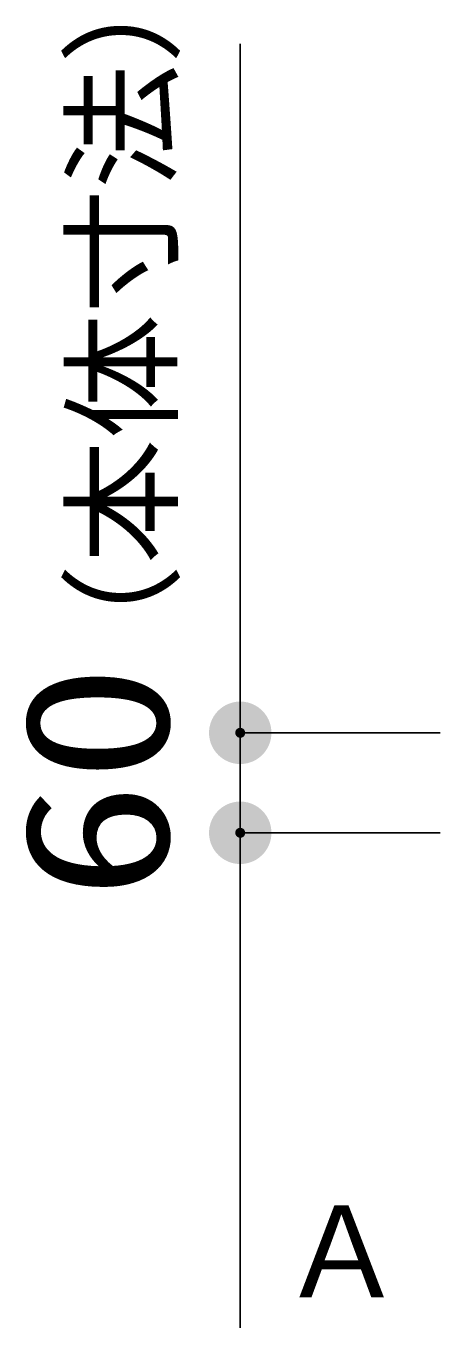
# Model space of a CAD drawing. Units: millimetres, scale not verified. Extents: x -8093 to 8093, y -5792 to 5792.
# Drawn here: x -6565 to -6317, y 1201 to 1977 of the extents above; entities that cross this region are included whole.
import ezdxf
from ezdxf.enums import TextEntityAlignment as Align

# ---------------------------------------------------------------- set-up
doc = ezdxf.new("R2010")
doc.units = ezdxf.units.MM
doc.header["$LTSCALE"] = 30
doc.layers.add('0-1_00クル-フ-0躯体', color=3, linetype='Continuous', lineweight=25)
doc.layers.add('0-4_00クル-フ-6寸法', color=132, linetype='Continuous', lineweight=25)
doc.styles.add('ＭＳ ゴシック', font='')
doc.styles.get('ＭＳ ゴシック').set_extended_font_data('MS Gothic')

msp = doc.modelspace()

# ---------------------------------------------------------------- linework, layer by layer
at = {"layer": '0-4_00クル-フ-6寸法', "color": 4}
for p, q in [((-6436.8, 1552.64), (-6436.8, 1966.17)), ((-6436.8, 1552.64), (-6436.8, 1492.64)), ((-6316.8, 1552.64), (-6436.8, 1552.64)), ((-6436.8, 1492.64), (-6436.8, 1552.64)), ((-6436.8, 592.64), (-6436.8, 1492.64)), ((-6316.8, 1492.64), (-6436.8, 1492.64)), ((-6436.8, 592.64), (-6436.8, 1492.64)), ((-6316.8, 1492.64), (-6436.8, 1492.64))]:
    msp.add_line(p, q, dxfattribs=at)
at = {"layer": '0-4_00クル-フ-6寸法'}
for points in [[(-6436.8, 1552.64), (-6449.63, 1566.31), (-6447.82, 1567.81)], [(-6436.8, 1552.64), (-6447.82, 1567.81), (-6445.83, 1569.08)], [(-6436.8, 1552.64), (-6445.83, 1569.08), (-6443.7, 1570.08)], [(-6436.8, 1552.64), (-6443.7, 1570.08), (-6441.46, 1570.81)], [(-6436.8, 1552.64), (-6441.46, 1570.81), (-6439.15, 1571.25)], [(-6436.8, 1552.64), (-6439.15, 1571.25), (-6436.8, 1571.39)], [(-6436.8, 1552.64), (-6436.8, 1571.39), (-6434.45, 1571.25)], [(-6436.8, 1552.64), (-6434.45, 1571.25), (-6432.13, 1570.81)], [(-6436.8, 1552.64), (-6432.13, 1570.81), (-6429.89, 1570.08)], [(-6436.8, 1552.64), (-6429.89, 1570.08), (-6427.76, 1569.08)], [(-6436.8, 1552.64), (-6427.76, 1569.08), (-6425.78, 1567.81)], [(-6436.8, 1552.64), (-6425.78, 1567.81), (-6423.96, 1566.31)], [(-6436.8, 1552.64), (-6454.63, 1558.44), (-6453.76, 1560.63)], [(-6436.8, 1552.64), (-6453.76, 1560.63), (-6452.63, 1562.69)], [(-6436.8, 1552.64), (-6452.63, 1562.69), (-6451.24, 1564.6)], [(-6436.8, 1552.64), (-6451.24, 1564.6), (-6449.63, 1566.31)], [(-6436.8, 1552.64), (-6423.96, 1566.31), (-6422.35, 1564.6)], [(-6436.8, 1552.64), (-6422.35, 1564.6), (-6420.97, 1562.69)], [(-6436.8, 1552.64), (-6420.97, 1562.69), (-6419.83, 1560.63)], [(-6436.8, 1552.64), (-6419.83, 1560.63), (-6418.96, 1558.44)], [(-6436.8, 1552.64), (-6455.51, 1553.82), (-6455.21, 1556.16)], [(-6436.8, 1552.64), (-6455.51, 1551.47), (-6455.51, 1553.82)], [(-6436.8, 1552.64), (-6455.21, 1549.13), (-6455.51, 1551.47)], [(-6436.8, 1552.64), (-6455.21, 1556.16), (-6454.63, 1558.44)], [(-6436.8, 1552.64), (-6454.63, 1546.85), (-6455.21, 1549.13)], [(-6436.8, 1552.64), (-6453.76, 1544.66), (-6454.63, 1546.85)], [(-6436.8, 1552.64), (-6452.63, 1542.6), (-6453.76, 1544.66)], [(-6436.8, 1552.64), (-6451.24, 1540.69), (-6452.63, 1542.6)], [(-6436.8, 1552.64), (-6449.63, 1538.98), (-6451.24, 1540.69)], [(-6436.8, 1552.64), (-6447.82, 1537.48), (-6449.63, 1538.98)], [(-6436.8, 1552.64), (-6445.83, 1536.21), (-6447.82, 1537.48)], [(-6436.8, 1552.64), (-6443.7, 1535.21), (-6445.83, 1536.21)], [(-6436.8, 1552.64), (-6441.46, 1534.48), (-6443.7, 1535.21)], [(-6436.8, 1552.64), (-6439.15, 1534.04), (-6441.46, 1534.48)], [(-6439.33, 1554.25), (-6439.8, 1552.64), (-6439.51, 1553.92)], [(-6439.33, 1554.25), (-6436.8, 1552.64), (-6439.8, 1552.64)], [(-6439.51, 1553.92), (-6439.8, 1552.64), (-6439.79, 1552.83)], [(-6436.8, 1552.64), (-6439.77, 1552.27), (-6439.8, 1552.64)], [(-6439.51, 1553.92), (-6439.79, 1552.83), (-6439.65, 1553.57)], [(-6439.65, 1553.57), (-6439.79, 1552.83), (-6439.74, 1553.21)], [(-6436.8, 1552.64), (-6439.7, 1551.9), (-6439.77, 1552.27)], [(-6436.8, 1552.64), (-6439.59, 1551.54), (-6439.7, 1551.9)], [(-6436.8, 1552.64), (-6439.43, 1551.2), (-6439.59, 1551.54)], [(-6436.8, 1552.64), (-6439.22, 1550.88), (-6439.43, 1551.2)], [(-6439.11, 1554.56), (-6436.8, 1552.64), (-6439.33, 1554.25)], [(-6436.8, 1552.64), (-6438.98, 1550.59), (-6439.22, 1550.88)], [(-6436.8, 1552.64), (-6436.8, 1533.89), (-6439.15, 1534.04)], [(-6438.85, 1554.83), (-6436.8, 1552.64), (-6439.11, 1554.56)], [(-6436.8, 1552.64), (-6438.71, 1550.33), (-6438.98, 1550.59)], [(-6438.56, 1555.07), (-6436.8, 1552.64), (-6438.85, 1554.83)], [(-6436.8, 1552.64), (-6438.4, 1550.11), (-6438.71, 1550.33)], [(-6438.24, 1555.27), (-6436.8, 1552.64), (-6438.56, 1555.07)], [(-6436.8, 1552.64), (-6438.07, 1549.93), (-6438.4, 1550.11)], [(-6437.9, 1555.43), (-6436.8, 1552.64), (-6438.24, 1555.27)], [(-6436.8, 1552.64), (-6437.72, 1549.79), (-6438.07, 1549.93)], [(-6437.54, 1555.55), (-6436.8, 1552.64), (-6437.9, 1555.43)], [(-6436.8, 1552.64), (-6437.36, 1549.7), (-6437.72, 1549.79)], [(-6437.17, 1555.62), (-6436.8, 1552.64), (-6437.54, 1555.55)], [(-6436.8, 1549.64), (-6437.36, 1549.7), (-6436.8, 1552.64)], [(-6436.8, 1555.64), (-6436.8, 1552.64), (-6437.17, 1555.62)], [(-6436.8, 1552.64), (-6418.96, 1558.44), (-6418.38, 1556.16)], [(-6436.8, 1552.64), (-6418.38, 1556.16), (-6418.08, 1553.82)], [(-6436.61, 1555.64), (-6436.8, 1552.64), (-6436.8, 1555.64)], [(-6436.23, 1555.59), (-6436.8, 1552.64), (-6436.61, 1555.64)], [(-6435.87, 1555.5), (-6436.8, 1552.64), (-6436.23, 1555.59)], [(-6435.87, 1555.5), (-6433.8, 1552.64), (-6436.8, 1552.64)], [(-6436.8, 1552.64), (-6418.08, 1553.82), (-6418.08, 1551.47)], [(-6433.8, 1552.64), (-6436.8, 1549.64), (-6436.8, 1552.64)], [(-6433.8, 1552.64), (-6436.42, 1549.67), (-6436.8, 1549.64)], [(-6436.8, 1552.64), (-6434.45, 1534.04), (-6436.8, 1533.89)], [(-6436.8, 1552.64), (-6432.13, 1534.48), (-6434.45, 1534.04)], [(-6436.8, 1552.64), (-6429.89, 1535.21), (-6432.13, 1534.48)], [(-6436.8, 1552.64), (-6427.76, 1536.21), (-6429.89, 1535.21)], [(-6436.8, 1552.64), (-6425.78, 1537.48), (-6427.76, 1536.21)], [(-6436.8, 1552.64), (-6423.96, 1538.98), (-6425.78, 1537.48)], [(-6436.8, 1552.64), (-6422.35, 1540.69), (-6423.96, 1538.98)], [(-6436.8, 1552.64), (-6420.97, 1542.6), (-6422.35, 1540.69)], [(-6436.8, 1552.64), (-6419.83, 1544.66), (-6420.97, 1542.6)], [(-6436.8, 1552.64), (-6418.96, 1546.85), (-6419.83, 1544.66)], [(-6436.8, 1552.64), (-6418.38, 1549.13), (-6418.96, 1546.85)], [(-6436.8, 1552.64), (-6418.08, 1551.47), (-6418.38, 1549.13)], [(-6433.8, 1552.64), (-6436.05, 1549.74), (-6436.42, 1549.67)], [(-6433.8, 1552.64), (-6435.69, 1549.86), (-6436.05, 1549.74)], [(-6435.52, 1555.36), (-6433.8, 1552.64), (-6435.87, 1555.5)], [(-6433.8, 1552.64), (-6435.35, 1550.02), (-6435.69, 1549.86)], [(-6435.19, 1555.18), (-6433.8, 1552.64), (-6435.52, 1555.36)], [(-6433.8, 1552.64), (-6435.03, 1550.22), (-6435.35, 1550.02)], [(-6434.88, 1554.96), (-6433.8, 1552.64), (-6435.19, 1555.18)], [(-6433.8, 1552.64), (-6434.74, 1550.46), (-6435.03, 1550.22)], [(-6434.61, 1554.7), (-6433.8, 1552.64), (-6434.88, 1554.96)], [(-6433.8, 1552.64), (-6434.49, 1550.73), (-6434.74, 1550.46)], [(-6434.37, 1554.41), (-6433.8, 1552.64), (-6434.61, 1554.7)], [(-6433.8, 1552.64), (-6434.26, 1551.04), (-6434.49, 1550.73)], [(-6434.17, 1554.09), (-6433.8, 1552.64), (-6434.37, 1554.41)], [(-6433.8, 1552.64), (-6434.08, 1551.37), (-6434.26, 1551.04)], [(-6434.01, 1553.75), (-6433.8, 1552.64), (-6434.17, 1554.09)], [(-6433.8, 1552.46), (-6434.08, 1551.37), (-6433.8, 1552.64)], [(-6433.8, 1552.46), (-6433.94, 1551.72), (-6434.08, 1551.37)], [(-6433.89, 1553.39), (-6433.8, 1552.64), (-6434.01, 1553.75)], [(-6433.85, 1552.08), (-6433.94, 1551.72), (-6433.8, 1552.46)], [(-6433.82, 1553.02), (-6433.8, 1552.64), (-6433.89, 1553.39)], [(-6436.8, 1549.64), (-6436.99, 1549.65), (-6437.36, 1549.7)], [(-6436.8, 1492.64), (-6451.24, 1504.6), (-6449.63, 1506.31)], [(-6436.8, 1492.64), (-6451.24, 1504.6), (-6449.63, 1506.31)], [(-6436.8, 1492.64), (-6449.63, 1506.31), (-6447.82, 1507.81)], [(-6436.8, 1492.64), (-6449.63, 1506.31), (-6447.82, 1507.81)], [(-6436.8, 1492.64), (-6447.82, 1507.81), (-6445.83, 1509.08)], [(-6436.8, 1492.64), (-6447.82, 1507.81), (-6445.83, 1509.08)], [(-6436.8, 1492.64), (-6445.83, 1509.08), (-6443.7, 1510.08)], [(-6436.8, 1492.64), (-6445.83, 1509.08), (-6443.7, 1510.08)], [(-6436.8, 1492.64), (-6443.7, 1510.08), (-6441.46, 1510.81)], [(-6436.8, 1492.64), (-6443.7, 1510.08), (-6441.46, 1510.81)], [(-6436.8, 1492.64), (-6441.46, 1510.81), (-6439.15, 1511.25)], [(-6436.8, 1492.64), (-6441.46, 1510.81), (-6439.15, 1511.25)], [(-6436.8, 1492.64), (-6439.15, 1511.25), (-6436.8, 1511.39)], [(-6436.8, 1492.64), (-6439.15, 1511.25), (-6436.8, 1511.39)], [(-6436.8, 1492.64), (-6436.8, 1511.39), (-6434.45, 1511.25)], [(-6436.8, 1492.64), (-6436.8, 1511.39), (-6434.45, 1511.25)], [(-6436.8, 1492.64), (-6434.45, 1511.25), (-6432.13, 1510.81)], [(-6436.8, 1492.64), (-6434.45, 1511.25), (-6432.13, 1510.81)], [(-6436.8, 1492.64), (-6432.13, 1510.81), (-6429.89, 1510.08)], [(-6436.8, 1492.64), (-6432.13, 1510.81), (-6429.89, 1510.08)], [(-6436.8, 1492.64), (-6429.89, 1510.08), (-6427.76, 1509.08)], [(-6436.8, 1492.64), (-6429.89, 1510.08), (-6427.76, 1509.08)], [(-6436.8, 1492.64), (-6427.76, 1509.08), (-6425.78, 1507.81)], [(-6436.8, 1492.64), (-6427.76, 1509.08), (-6425.78, 1507.81)], [(-6436.8, 1492.64), (-6425.78, 1507.81), (-6423.96, 1506.31)], [(-6436.8, 1492.64), (-6425.78, 1507.81), (-6423.96, 1506.31)], [(-6436.8, 1492.64), (-6423.96, 1506.31), (-6422.35, 1504.6)], [(-6436.8, 1492.64), (-6423.96, 1506.31), (-6422.35, 1504.6)], [(-6436.8, 1492.64), (-6455.21, 1496.16), (-6454.63, 1498.44)], [(-6436.8, 1492.64), (-6455.21, 1496.16), (-6454.63, 1498.44)], [(-6436.8, 1492.64), (-6454.63, 1498.44), (-6453.76, 1500.63)], [(-6436.8, 1492.64), (-6454.63, 1498.44), (-6453.76, 1500.63)], [(-6436.8, 1492.64), (-6453.76, 1500.63), (-6452.63, 1502.69)], [(-6436.8, 1492.64), (-6453.76, 1500.63), (-6452.63, 1502.69)], [(-6436.8, 1492.64), (-6452.63, 1502.69), (-6451.24, 1504.6)], [(-6436.8, 1492.64), (-6452.63, 1502.69), (-6451.24, 1504.6)], [(-6436.8, 1492.64), (-6422.35, 1504.6), (-6420.97, 1502.69)], [(-6436.8, 1492.64), (-6422.35, 1504.6), (-6420.97, 1502.69)], [(-6436.8, 1492.64), (-6420.97, 1502.69), (-6419.83, 1500.63)], [(-6436.8, 1492.64), (-6420.97, 1502.69), (-6419.83, 1500.63)], [(-6436.8, 1492.64), (-6419.83, 1500.63), (-6418.96, 1498.44)], [(-6436.8, 1492.64), (-6419.83, 1500.63), (-6418.96, 1498.44)], [(-6436.8, 1492.64), (-6418.96, 1498.44), (-6418.38, 1496.16)], [(-6436.8, 1492.64), (-6418.96, 1498.44), (-6418.38, 1496.16)], [(-6436.8, 1492.64), (-6455.51, 1493.82), (-6455.21, 1496.16)], [(-6436.8, 1492.64), (-6455.51, 1493.82), (-6455.21, 1496.16)], [(-6436.8, 1492.64), (-6455.51, 1491.47), (-6455.51, 1493.82)], [(-6436.8, 1492.64), (-6455.51, 1491.47), (-6455.51, 1493.82)], [(-6436.8, 1492.64), (-6455.21, 1489.13), (-6455.51, 1491.47)], [(-6436.8, 1492.64), (-6455.21, 1489.13), (-6455.51, 1491.47)], [(-6436.8, 1492.64), (-6454.63, 1486.85), (-6455.21, 1489.13)], [(-6436.8, 1492.64), (-6454.63, 1486.85), (-6455.21, 1489.13)], [(-6436.8, 1492.64), (-6453.76, 1484.66), (-6454.63, 1486.85)], [(-6436.8, 1492.64), (-6453.76, 1484.66), (-6454.63, 1486.85)], [(-6436.8, 1492.64), (-6452.63, 1482.6), (-6453.76, 1484.66)], [(-6436.8, 1492.64), (-6452.63, 1482.6), (-6453.76, 1484.66)], [(-6436.8, 1492.64), (-6451.24, 1480.69), (-6452.63, 1482.6)], [(-6436.8, 1492.64), (-6451.24, 1480.69), (-6452.63, 1482.6)], [(-6436.8, 1492.64), (-6449.63, 1478.98), (-6451.24, 1480.69)], [(-6436.8, 1492.64), (-6449.63, 1478.98), (-6451.24, 1480.69)], [(-6436.8, 1492.64), (-6447.82, 1477.48), (-6449.63, 1478.98)], [(-6436.8, 1492.64), (-6447.82, 1477.48), (-6449.63, 1478.98)], [(-6436.8, 1492.64), (-6445.83, 1476.21), (-6447.82, 1477.48)], [(-6436.8, 1492.64), (-6445.83, 1476.21), (-6447.82, 1477.48)], [(-6436.8, 1492.64), (-6443.7, 1475.21), (-6445.83, 1476.21)], [(-6436.8, 1492.64), (-6443.7, 1475.21), (-6445.83, 1476.21)], [(-6436.8, 1492.64), (-6441.46, 1474.48), (-6443.7, 1475.21)], [(-6436.8, 1492.64), (-6441.46, 1474.48), (-6443.7, 1475.21)], [(-6436.8, 1492.64), (-6439.15, 1474.04), (-6441.46, 1474.48)], [(-6436.8, 1492.64), (-6439.15, 1474.04), (-6441.46, 1474.48)], [(-6439.33, 1494.25), (-6439.8, 1492.64), (-6439.51, 1493.92)], [(-6439.33, 1494.25), (-6436.8, 1492.64), (-6439.8, 1492.64)], [(-6439.33, 1494.25), (-6439.8, 1492.64), (-6439.51, 1493.92)], [(-6439.33, 1494.25), (-6436.8, 1492.64), (-6439.8, 1492.64)], [(-6439.51, 1493.92), (-6439.8, 1492.64), (-6439.79, 1492.83)], [(-6439.51, 1493.92), (-6439.8, 1492.64), (-6439.79, 1492.83)], [(-6436.8, 1492.64), (-6439.77, 1492.27), (-6439.8, 1492.64)], [(-6436.8, 1492.64), (-6439.77, 1492.27), (-6439.8, 1492.64)], [(-6439.51, 1493.92), (-6439.79, 1492.83), (-6439.65, 1493.57)], [(-6439.51, 1493.92), (-6439.79, 1492.83), (-6439.65, 1493.57)], [(-6439.65, 1493.57), (-6439.79, 1492.83), (-6439.74, 1493.21)], [(-6439.65, 1493.57), (-6439.79, 1492.83), (-6439.74, 1493.21)], [(-6436.8, 1492.64), (-6439.7, 1491.9), (-6439.77, 1492.27)], [(-6436.8, 1492.64), (-6439.7, 1491.9), (-6439.77, 1492.27)], [(-6436.8, 1492.64), (-6439.59, 1491.54), (-6439.7, 1491.9)], [(-6436.8, 1492.64), (-6439.59, 1491.54), (-6439.7, 1491.9)], [(-6436.8, 1492.64), (-6439.43, 1491.2), (-6439.59, 1491.54)], [(-6436.8, 1492.64), (-6439.43, 1491.2), (-6439.59, 1491.54)], [(-6436.8, 1492.64), (-6439.22, 1490.88), (-6439.43, 1491.2)], [(-6436.8, 1492.64), (-6439.22, 1490.88), (-6439.43, 1491.2)], [(-6439.11, 1494.56), (-6436.8, 1492.64), (-6439.33, 1494.25)], [(-6439.11, 1494.56), (-6436.8, 1492.64), (-6439.33, 1494.25)], [(-6436.8, 1492.64), (-6438.98, 1490.59), (-6439.22, 1490.88)], [(-6436.8, 1492.64), (-6438.98, 1490.59), (-6439.22, 1490.88)], [(-6436.8, 1492.64), (-6436.8, 1473.89), (-6439.15, 1474.04)], [(-6436.8, 1492.64), (-6436.8, 1473.89), (-6439.15, 1474.04)], [(-6438.85, 1494.83), (-6436.8, 1492.64), (-6439.11, 1494.56)], [(-6438.85, 1494.83), (-6436.8, 1492.64), (-6439.11, 1494.56)], [(-6436.8, 1492.64), (-6438.71, 1490.33), (-6438.98, 1490.59)], [(-6436.8, 1492.64), (-6438.71, 1490.33), (-6438.98, 1490.59)], [(-6438.56, 1495.07), (-6436.8, 1492.64), (-6438.85, 1494.83)], [(-6438.56, 1495.07), (-6436.8, 1492.64), (-6438.85, 1494.83)], [(-6436.8, 1492.64), (-6438.4, 1490.11), (-6438.71, 1490.33)], [(-6436.8, 1492.64), (-6438.4, 1490.11), (-6438.71, 1490.33)], [(-6438.24, 1495.27), (-6436.8, 1492.64), (-6438.56, 1495.07)], [(-6438.24, 1495.27), (-6436.8, 1492.64), (-6438.56, 1495.07)], [(-6436.8, 1492.64), (-6438.07, 1489.93), (-6438.4, 1490.11)], [(-6436.8, 1492.64), (-6438.07, 1489.93), (-6438.4, 1490.11)], [(-6437.9, 1495.43), (-6436.8, 1492.64), (-6438.24, 1495.27)], [(-6437.9, 1495.43), (-6436.8, 1492.64), (-6438.24, 1495.27)], [(-6436.8, 1492.64), (-6437.72, 1489.79), (-6438.07, 1489.93)], [(-6436.8, 1492.64), (-6437.72, 1489.79), (-6438.07, 1489.93)], [(-6437.54, 1495.55), (-6436.8, 1492.64), (-6437.9, 1495.43)], [(-6437.54, 1495.55), (-6436.8, 1492.64), (-6437.9, 1495.43)], [(-6436.8, 1492.64), (-6437.36, 1489.7), (-6437.72, 1489.79)], [(-6436.8, 1492.64), (-6437.36, 1489.7), (-6437.72, 1489.79)], [(-6437.17, 1495.62), (-6436.8, 1492.64), (-6437.54, 1495.55)], [(-6437.17, 1495.62), (-6436.8, 1492.64), (-6437.54, 1495.55)], [(-6436.8, 1489.64), (-6437.36, 1489.7), (-6436.8, 1492.64)], [(-6436.8, 1489.64), (-6437.36, 1489.7), (-6436.8, 1492.64)], [(-6436.8, 1495.64), (-6436.8, 1492.64), (-6437.17, 1495.62)], [(-6436.8, 1495.64), (-6436.8, 1492.64), (-6437.17, 1495.62)], [(-6436.8, 1492.64), (-6418.38, 1496.16), (-6418.08, 1493.82)], [(-6436.8, 1492.64), (-6418.38, 1496.16), (-6418.08, 1493.82)], [(-6436.61, 1495.64), (-6436.8, 1492.64), (-6436.8, 1495.64)], [(-6436.23, 1495.59), (-6436.8, 1492.64), (-6436.61, 1495.64)], [(-6436.61, 1495.64), (-6436.8, 1492.64), (-6436.8, 1495.64)], [(-6436.23, 1495.59), (-6436.8, 1492.64), (-6436.61, 1495.64)], [(-6435.87, 1495.5), (-6436.8, 1492.64), (-6436.23, 1495.59)], [(-6435.87, 1495.5), (-6436.8, 1492.64), (-6436.23, 1495.59)], [(-6435.87, 1495.5), (-6433.8, 1492.64), (-6436.8, 1492.64)], [(-6435.87, 1495.5), (-6433.8, 1492.64), (-6436.8, 1492.64)], [(-6436.8, 1492.64), (-6418.08, 1493.82), (-6418.08, 1491.47)], [(-6436.8, 1492.64), (-6418.08, 1493.82), (-6418.08, 1491.47)], [(-6433.8, 1492.64), (-6436.8, 1489.64), (-6436.8, 1492.64)], [(-6433.8, 1492.64), (-6436.42, 1489.67), (-6436.8, 1489.64)], [(-6433.8, 1492.64), (-6436.8, 1489.64), (-6436.8, 1492.64)], [(-6433.8, 1492.64), (-6436.42, 1489.67), (-6436.8, 1489.64)], [(-6436.8, 1492.64), (-6434.45, 1474.04), (-6436.8, 1473.89)], [(-6436.8, 1492.64), (-6432.13, 1474.48), (-6434.45, 1474.04)], [(-6436.8, 1492.64), (-6429.89, 1475.21), (-6432.13, 1474.48)], [(-6436.8, 1492.64), (-6427.76, 1476.21), (-6429.89, 1475.21)], [(-6436.8, 1492.64), (-6425.78, 1477.48), (-6427.76, 1476.21)], [(-6436.8, 1492.64), (-6423.96, 1478.98), (-6425.78, 1477.48)], [(-6436.8, 1492.64), (-6422.35, 1480.69), (-6423.96, 1478.98)], [(-6436.8, 1492.64), (-6420.97, 1482.6), (-6422.35, 1480.69)], [(-6436.8, 1492.64), (-6419.83, 1484.66), (-6420.97, 1482.6)], [(-6436.8, 1492.64), (-6418.96, 1486.85), (-6419.83, 1484.66)], [(-6436.8, 1492.64), (-6418.38, 1489.13), (-6418.96, 1486.85)], [(-6436.8, 1492.64), (-6418.08, 1491.47), (-6418.38, 1489.13)], [(-6436.8, 1492.64), (-6434.45, 1474.04), (-6436.8, 1473.89)], [(-6436.8, 1492.64), (-6432.13, 1474.48), (-6434.45, 1474.04)], [(-6436.8, 1492.64), (-6429.89, 1475.21), (-6432.13, 1474.48)], [(-6436.8, 1492.64), (-6427.76, 1476.21), (-6429.89, 1475.21)], [(-6436.8, 1492.64), (-6425.78, 1477.48), (-6427.76, 1476.21)], [(-6436.8, 1492.64), (-6423.96, 1478.98), (-6425.78, 1477.48)], [(-6436.8, 1492.64), (-6422.35, 1480.69), (-6423.96, 1478.98)], [(-6436.8, 1492.64), (-6420.97, 1482.6), (-6422.35, 1480.69)], [(-6436.8, 1492.64), (-6419.83, 1484.66), (-6420.97, 1482.6)], [(-6436.8, 1492.64), (-6418.96, 1486.85), (-6419.83, 1484.66)], [(-6436.8, 1492.64), (-6418.38, 1489.13), (-6418.96, 1486.85)], [(-6436.8, 1492.64), (-6418.08, 1491.47), (-6418.38, 1489.13)], [(-6433.8, 1492.64), (-6436.05, 1489.74), (-6436.42, 1489.67)], [(-6433.8, 1492.64), (-6436.05, 1489.74), (-6436.42, 1489.67)], [(-6433.8, 1492.64), (-6435.69, 1489.86), (-6436.05, 1489.74)], [(-6433.8, 1492.64), (-6435.69, 1489.86), (-6436.05, 1489.74)], [(-6435.52, 1495.36), (-6433.8, 1492.64), (-6435.87, 1495.5)], [(-6435.52, 1495.36), (-6433.8, 1492.64), (-6435.87, 1495.5)], [(-6433.8, 1492.64), (-6435.35, 1490.02), (-6435.69, 1489.86)], [(-6433.8, 1492.64), (-6435.35, 1490.02), (-6435.69, 1489.86)], [(-6435.19, 1495.18), (-6433.8, 1492.64), (-6435.52, 1495.36)], [(-6435.19, 1495.18), (-6433.8, 1492.64), (-6435.52, 1495.36)], [(-6433.8, 1492.64), (-6435.03, 1490.22), (-6435.35, 1490.02)], [(-6433.8, 1492.64), (-6435.03, 1490.22), (-6435.35, 1490.02)], [(-6434.88, 1494.96), (-6433.8, 1492.64), (-6435.19, 1495.18)], [(-6434.88, 1494.96), (-6433.8, 1492.64), (-6435.19, 1495.18)], [(-6433.8, 1492.64), (-6434.74, 1490.46), (-6435.03, 1490.22)], [(-6433.8, 1492.64), (-6434.74, 1490.46), (-6435.03, 1490.22)], [(-6434.61, 1494.7), (-6433.8, 1492.64), (-6434.88, 1494.96)], [(-6434.61, 1494.7), (-6433.8, 1492.64), (-6434.88, 1494.96)], [(-6433.8, 1492.64), (-6434.49, 1490.73), (-6434.74, 1490.46)], [(-6433.8, 1492.64), (-6434.49, 1490.73), (-6434.74, 1490.46)], [(-6434.37, 1494.41), (-6433.8, 1492.64), (-6434.61, 1494.7)], [(-6434.37, 1494.41), (-6433.8, 1492.64), (-6434.61, 1494.7)], [(-6433.8, 1492.64), (-6434.26, 1491.04), (-6434.49, 1490.73)], [(-6433.8, 1492.64), (-6434.26, 1491.04), (-6434.49, 1490.73)], [(-6434.17, 1494.09), (-6433.8, 1492.64), (-6434.37, 1494.41)], [(-6434.17, 1494.09), (-6433.8, 1492.64), (-6434.37, 1494.41)], [(-6433.8, 1492.64), (-6434.08, 1491.37), (-6434.26, 1491.04)], [(-6433.8, 1492.64), (-6434.08, 1491.37), (-6434.26, 1491.04)], [(-6434.01, 1493.75), (-6433.8, 1492.64), (-6434.17, 1494.09)], [(-6434.01, 1493.75), (-6433.8, 1492.64), (-6434.17, 1494.09)], [(-6433.8, 1492.46), (-6434.08, 1491.37), (-6433.8, 1492.64)], [(-6433.8, 1492.46), (-6434.08, 1491.37), (-6433.8, 1492.64)], [(-6433.8, 1492.46), (-6433.94, 1491.72), (-6434.08, 1491.37)], [(-6433.8, 1492.46), (-6433.94, 1491.72), (-6434.08, 1491.37)], [(-6433.89, 1493.39), (-6433.8, 1492.64), (-6434.01, 1493.75)], [(-6433.89, 1493.39), (-6433.8, 1492.64), (-6434.01, 1493.75)], [(-6433.85, 1492.08), (-6433.94, 1491.72), (-6433.8, 1492.46)], [(-6433.85, 1492.08), (-6433.94, 1491.72), (-6433.8, 1492.46)], [(-6433.82, 1493.02), (-6433.8, 1492.64), (-6433.89, 1493.39)], [(-6433.82, 1493.02), (-6433.8, 1492.64), (-6433.89, 1493.39)], [(-6436.8, 1489.64), (-6436.99, 1489.65), (-6437.36, 1489.7)], [(-6436.8, 1489.64), (-6436.99, 1489.65), (-6437.36, 1489.7)]]:
    msp.add_solid(points, dxfattribs=at)

# ---------------------------------------------------------------- texts
at = {"layer": '0-1_00クル-フ-0躯体', "color": 4, "style": 'ＭＳ ゴシック'}
msp.add_text('Ａ', height=54.99, dxfattribs=at).set_placement((-6413.06, 1197.47), align=Align.BOTTOM_LEFT)
at = {"layer": '0-4_00クル-フ-6寸法', "color": 4, "style": 'ＭＳ ゴシック'}
msp.add_text('（本体寸法）', height=54.99, rotation=90, dxfattribs=at).set_placement((-6463.58, 1578.95), align=Align.BOTTOM_LEFT)
at = {"layer": '0-4_00クル-フ-6寸法', "color": 3, "style": 'ＭＳ ゴシック', "width": 1.2}
msp.add_text('60', height=86.66, rotation=90, dxfattribs=at).set_placement((-6453.89, 1452.36), align=Align.BOTTOM_LEFT)

doc.saveas('drawing.dxf')
